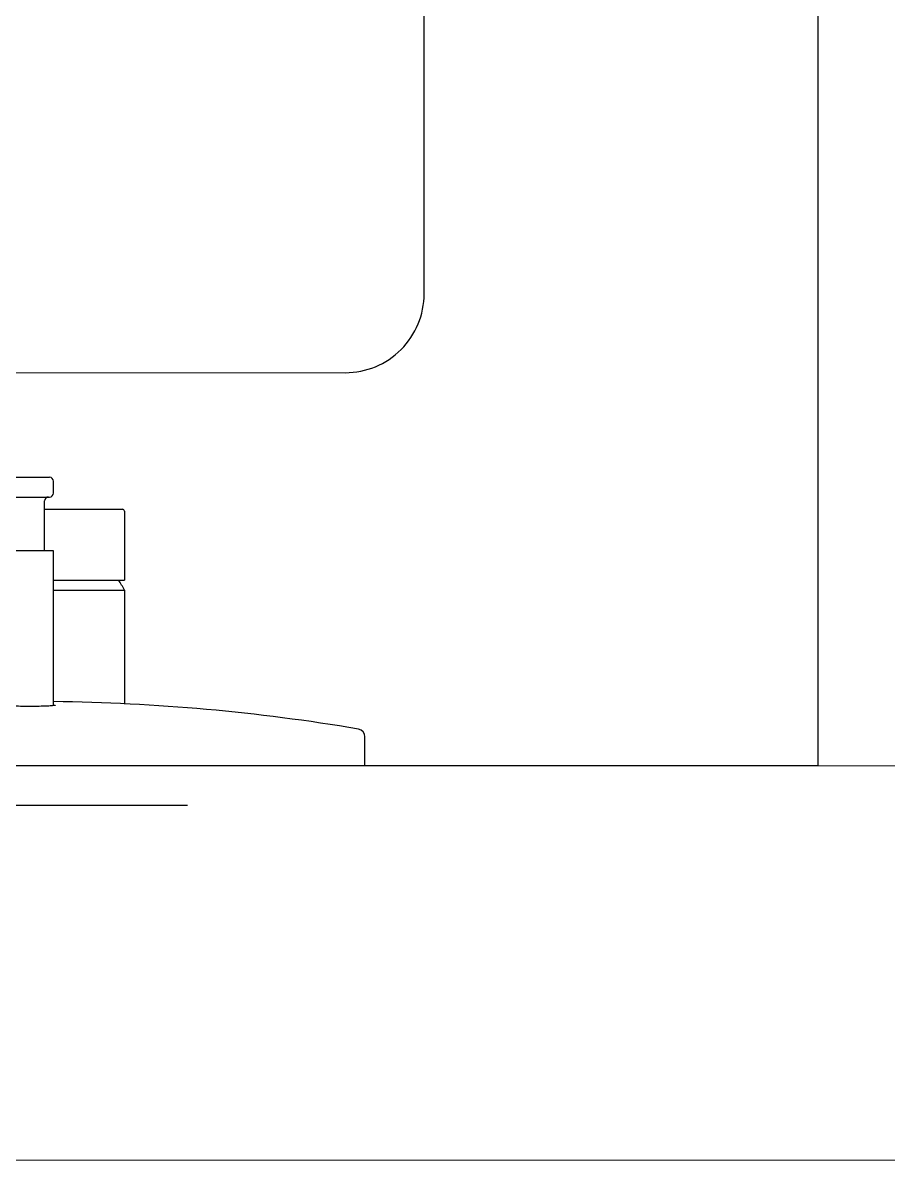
# Model space of a CAD drawing. Header units: millimetres. Extents: x 699029 to 727993, y 4486031 to 4516039.
# Drawn here: x 724059.67 to 724081.62, y 4490491.16 to 4490519.99 of the extents above; entities that cross this region are included whole.
import ezdxf

# ---------------------------------------------------------------- set-up
doc = ezdxf.new("R2010")
doc.units = ezdxf.units.MM
doc.set_wipeout_variables(frame=1)
for name, color, linetype in [('A-DUVAR-GOR0.2', 25, 'Continuous'), ('Deko_Vitrifiye', 135, 'Continuous'), ('Deko_Zemin Seramik5', 155, 'Continuous')]:
    doc.layers.add(name, color=color, linetype=linetype)
doc.layers.add('DBM_w_sld', color=111, linetype='Continuous', lineweight=20)

# ---------------------------------------------------------------- blocks, each defined once
blk = doc.blocks.new('A$C7972de8d')
at = {"linetype": 'Continuous'}
blk.add_wipeout([(983.72, 415), (991.03, 415), (991.59, 415.08), (992.01, 415.25), (992.33, 415.47), (992.57, 415.72), (992.74, 415.96), (992.88, 416.24), (992.98, 416.53), (993.55, 419.92), (994.38, 425.25), (994.97, 429.29), (995.91, 436.16), (997.1, 446.24), (997.99, 455.2), (999, 468.35), (999.42, 476), (1028.22, 476), (1030.72, 477.47), (1030.72, 476), (1048.22, 476), (1048.35, 476.02), (1048.43, 476.04), (1048.52, 476.1), (1048.58, 476.15), (1048.63, 476.21), (1048.67, 476.29), (1048.71, 476.38), (1048.72, 476.48), (1048.72, 476.58), (1048.72, 496.25), (1050.72, 496.25), (1050.91, 496.25), (1051.1, 496.21), (1051.21, 496.17), (1051.34, 496.11), (1051.42, 496.05), (1051.5, 495.98), (1051.59, 495.89), (1051.66, 495.79), (1051.7, 495.72), (1051.74, 495.65), (1051.77, 495.58), (1051.79, 495.5), (1051.81, 495.42), (1051.82, 495.34), (1051.82, 495.25), (1051.82, 495), (1051.84, 494.8), (1051.87, 494.7), (1051.92, 494.57), (1051.97, 494.48), (1052.03, 494.39), (1052.11, 494.29), (1052.25, 494.18), (1052.37, 494.11), (1052.51, 494.05), (1052.67, 494.01), (1052.89, 494), (1055.82, 494), (1055.94, 494.01), (1056.03, 494.02), (1056.09, 494.04), (1056.18, 494.07), (1056.26, 494.1), (1056.33, 494.14), (1056.44, 494.21), (1056.5, 494.27), (1056.58, 494.34), (1056.62, 494.4), (1056.68, 494.48), (1056.73, 494.59), (1056.77, 494.68), (1056.8, 494.77), (1056.81, 494.86), (1056.82, 495), (1056.82, 495.49), (1056.82, 497.21), (1056.82, 505), (1056.81, 505.15), (1056.79, 505.24), (1056.76, 505.34), (1056.73, 505.43), (1056.67, 505.53), (1056.59, 505.64), (1056.53, 505.71), (1056.46, 505.77), (1056.38, 505.83), (1056.33, 505.86), (1056.23, 505.91), (1056.12, 505.95), (1056.03, 505.98), (1055.91, 506), (1055.72, 506), (1055.53, 506), (1052.82, 506), (1052.75, 506), (1052.63, 505.98), (1052.52, 505.95), (1052.35, 505.88), (1052.22, 505.8), (1052.11, 505.71), (1052.04, 505.63), (1051.96, 505.51), (1051.9, 505.39), (1051.85, 505.24), (1051.83, 505.15), (1051.82, 505.05), (1051.82, 504.75), (1051.81, 504.57), (1051.76, 504.41), (1051.65, 504.2), (1051.53, 504.04), (1051.38, 503.92), (1051.2, 503.82), (1051.01, 503.77), (1050.89, 503.75), (1050.67, 503.75), (1048.72, 503.75), (1048.72, 523.5), (1048.72, 523.57), (1048.7, 523.66), (1048.66, 523.75), (1048.63, 523.79), (1048.6, 523.83), (1048.58, 523.85), (1048.5, 523.92), (1048.41, 523.96), (1048.38, 523.97), (1048.32, 523.99), (1048.22, 524), (1048.12, 524), (1030.72, 524), (1030.72, 522.53), (1028.22, 524), (999.42, 524), (999.16, 528.98), (998.84, 533.99), (998.29, 541.34), (997.6, 548.94), (996.47, 559.32), (995.57, 566.42), (994.63, 573.1), (993.74, 578.84), (993.01, 583.33), (992.84, 583.86), (992.57, 584.28), (992.33, 584.53), (991.91, 584.8), (991.34, 584.98), (991.03, 585), (983.72, 585)], dxfattribs=at).dxf.layer = 'Deko_Vitrifiye'
at = {"layer": 'Deko_Vitrifiye', "linetype": 'Continuous'}
for p, q in [((983.72, 415), (983.72, 585)), ((983.72, 585), (991.03, 585)), ((1028.22, 524), (999.33, 524)), ((1028.22, 506), (1028.22, 524)), ((1048.22, 524), (1030.72, 524)), ((1030.72, 506), (1030.72, 524)), ((1048.72, 523.5), (1048.72, 503.75)), ((998.95, 506), (1038.22, 506)), ((1038.22, 494), (1038.22, 506)), ((1051.82, 505), (1051.82, 495)), ((1052.82, 506), (1055.82, 506)), ((1056.82, 505), (1056.82, 495)), ((1038.22, 503.75), (1050.82, 503.75)), ((1038.22, 496.25), (1050.82, 496.25)), ((1048.72, 496.25), (1048.72, 476.5)), ((998.95, 494), (1038.22, 494)), ((1028.22, 494), (1028.22, 476)), ((1030.72, 494), (1030.72, 476)), ((1052.82, 494), (1055.82, 494)), ((1028.22, 476), (999.33, 476)), ((1048.22, 476), (1030.72, 476)), ((983.72, 415), (991.03, 415))]:
    blk.add_line(p, q, dxfattribs=at)
for points in [[(998.73, 500), (998.73, 500.18), (998.74, 500.75), (998.74, 501.31), (998.75, 501.85), (998.76, 502.37), (998.77, 502.86), (998.78, 503.32), (998.8, 503.76), (998.82, 504.16), (998.84, 504.54), (998.86, 504.88), (998.88, 505.19), (998.9, 505.47), (998.92, 505.71), (998.94, 505.93), (998.96, 506.11), (998.98, 506.25), (999, 506.37), (999.02, 506.45), (999.02, 506.46)], [(999.03, 493.51), (999.03, 493.52), (999.02, 493.56), (999, 493.64), (998.98, 493.75), (998.96, 493.9), (998.94, 494.09), (998.92, 494.3), (998.9, 494.55), (998.87, 494.83), (998.85, 495.14), (998.84, 495.48), (998.82, 495.85), (998.8, 496.25), (998.78, 496.68), (998.77, 497.14), (998.76, 497.62), (998.75, 498.13), (998.74, 498.67), (998.74, 499.22), (998.73, 499.79), (998.73, 500)]]:
    blk.add_lwpolyline(points, dxfattribs=at)
for centre, radius, start, end in [((991.03, 583), 2, 9.5941, 90), ((500, 500), 500, 0.6879, 9.5941), ((1015.76, 499.93), 27.1, 56.4313, 62.6265), ((1048.22, 523.5), 0.5, 0, 90), ((1050.82, 504.75), 1, 270, 0), ((1052.82, 505), 1, 90, 180), ((1055.82, 505), 1, 0, 90), ((1050.82, 495.25), 1, 0, 90), ((500, 500), 500, 350.4059, 359.3121), ((1052.82, 495), 1, 180, 270), ((1055.82, 495), 1, 270, 0), ((1015.76, 500.07), 27.1, 297.3735, 303.5687), ((1048.22, 476.5), 0.5, 270, 0), ((991.03, 417), 2, 270, 350.4059)]:
    blk.add_arc(centre, radius, start, end, dxfattribs=at)
blk = doc.blocks.new('duşş')
at = {"layer": 'A-DUVAR-GOR0.2'}
blk.add_lwpolyline([(13106.19, 1658.289), (13145.425, 1658.29)], dxfattribs=at)
at = {"layer": 'Deko_Zemin Seramik5'}
blk.add_lwpolyline([(13081.425, 1809.29), (13081.425, 1659.29), (13161.423, 1659.29), (13161.423, 1809.29)], dxfattribs=at)
blk.add_lwpolyline([(13091.425, 1799.291), (13091.425, 1671.265, 0.414145), (13093.424, 1669.265), (13149.424, 1669.25, 0.414282), (13151.425, 1671.25), (13151.425, 1799.291)], format="xyb", close=True, dxfattribs=at)
at = {"xscale": 0.1000000000000001, "yscale": 0.1000000000000001, "zscale": 0.1000000000000001, "rotation": 90}
blk.add_blockref('A$C7972de8d', (13191.424, 1560.917), dxfattribs=at)

msp = doc.modelspace()

# ---------------------------------------------------------------- linework, layer by layer
at = {"layer": 'DBM_w_sld'}
for points in [[(724174.632, 4490501.16), (723999.851, 4490501.16)], [(724174.632, 4490491.16), (723999.851, 4490491.16)]]:
    msp.add_lwpolyline(points, dxfattribs=at)

# ---------------------------------------------------------------- next in the draw order: block references
at = {"color": 5, "lineweight": 53}
msp.add_blockref('duşş', (710918.426, 4488841.871), dxfattribs=at)

doc.saveas('drawing.dxf')
